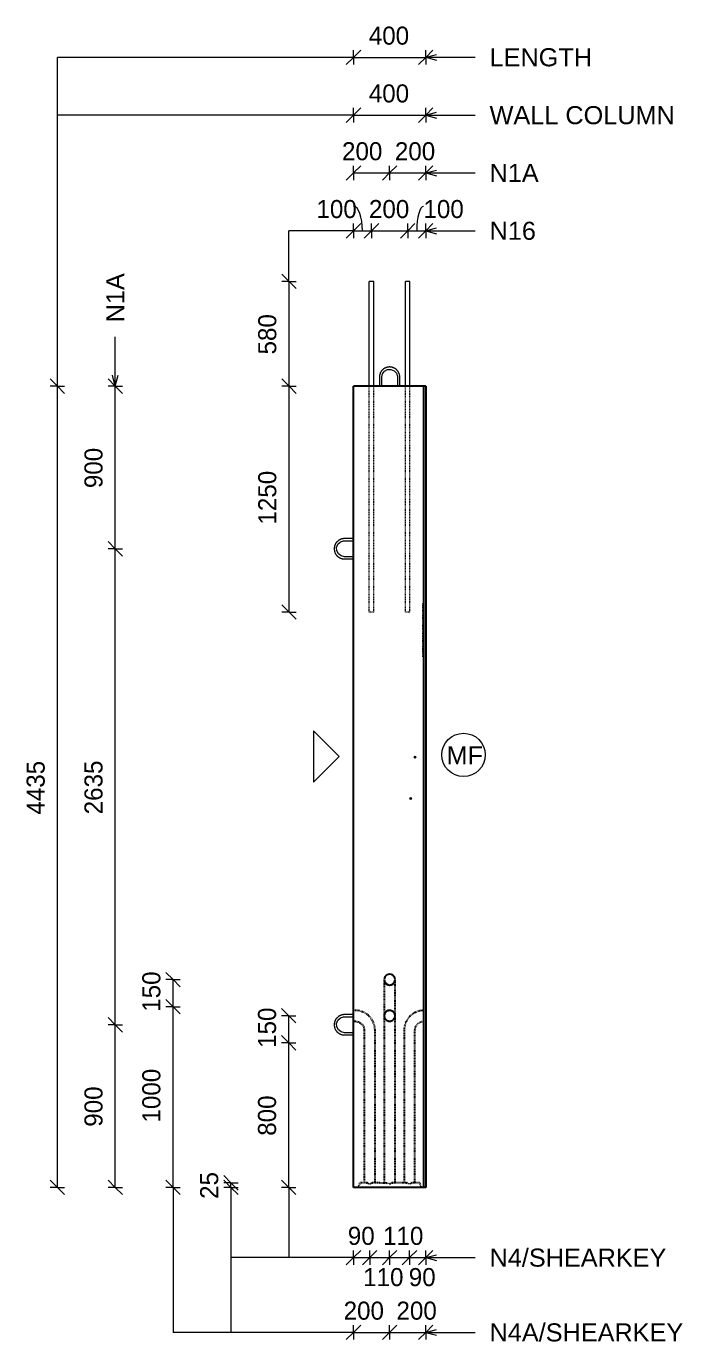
# Model space of a CAD drawing. Header units: millimetres. Extents: x -17195 to -5258, y -2447 to 8056.
# Drawn here: x -8889 to -5258, y -2249 to 5032 of the extents above; entities that cross this region are included whole.
import ezdxf

# ---------------------------------------------------------------- set-up
doc = ezdxf.new("R2010")
doc.units = ezdxf.units.MM
doc.linetypes.add('Dash', pattern=[6.36, 3.18, -3.18])
for name, color, linetype, lineweight in [('A-ANNO-DIMS', 211, 'Continuous', 9), ('A-ANNO-DIMS-40', 211, 'Continuous', 9), ('A-DETL-MBND', 5, 'Continuous', 18), ('A-DETL-THIN', 151, 'Continuous', 18), ('A-GENM', 13, 'Continuous', 18), ('A-WALL', 113, 'Continuous', 25), ('A-WALL-HDLN', 110, 'Dash', 25), ('G-ANNO-TEXT', 231, 'Continuous', 9), ('S-RBAR', 171, 'Continuous', 18)]:
    doc.layers.add(name, color=color, linetype=linetype, lineweight=lineweight)
doc.styles.add('Arial_1', font='arial.ttf', dxfattribs={"height": 100})
doc.styles.add('Nirmala UI Semilight', font='NirmalaS.ttf', dxfattribs={"height": 100})
doc.dimstyles.new('Arrow_Filled_-_2_5_NI_UI', dxfattribs={"dimscale": 304.8, "dimtxt": 104.736395, "dimasz": 0.262467, "dimexe": 0.131234, "dimexo": 0.0625, "dimgap": 0.131234, "dimtad": 1, "dimdec": 0, "dimzin": 0, "dimdsep": 46, "dimtxsty": 'Nirmala UI Semilight', "dimblk1": 'OBLIQUE', "dimblk2": 'OBLIQUE', "dimsah": 1, "dimcen": 0.09, "dimazin": 0, "dimtfac": 1, "dimtdec": 4, "dimtix": 1, "dimtmove": 0, "dimatfit": 3, "dimfxl": 0.131234, "dimfxlon": 1, "dimtvp": 1, "dimtolj": 1, "dimtzin": 0, "dimarcsym": 2})
doc.dimstyles.new('Arrow_Filled_-_2_5_NI_UI_1', dxfattribs={"dimscale": 304.8, "dimtxt": 104.736395, "dimasz": 0.262467, "dimexe": 0.131234, "dimexo": 0.0625, "dimgap": 0.131234, "dimtad": 1, "dimdec": 0, "dimzin": 0, "dimdsep": 46, "dimtxsty": 'Nirmala UI Semilight', "dimblk1": 'OBLIQUE', "dimblk2": 'OBLIQUE', "dimsah": 1, "dimcen": 0.09, "dimazin": 0, "dimtfac": 1, "dimtdec": 4, "dimtix": 1, "dimtmove": 2, "dimatfit": 3, "dimfxl": 0.131234, "dimfxlon": 1, "dimtvp": 1, "dimtolj": 1, "dimtzin": 0, "dimarcsym": 2})
doc.dimstyles.new('Arrow_Filled_-_2_5_NI_UI_2', dxfattribs={"dimscale": 304.8, "dimtxt": 104.736395, "dimasz": 0.262467, "dimexe": 0.131234, "dimexo": 0.0625, "dimgap": 0.131234, "dimtad": 1, "dimdec": 0, "dimzin": 0, "dimdsep": 46, "dimtxsty": 'Nirmala UI Semilight', "dimblk1": 'OBLIQUE', "dimblk2": 'OBLIQUE', "dimsah": 1, "dimcen": 0.09, "dimazin": 0, "dimtfac": 1, "dimtdec": 4, "dimtix": 1, "dimtmove": 1, "dimatfit": 3, "dimfxl": 0.131234, "dimfxlon": 1, "dimtvp": 1, "dimtolj": 1, "dimtzin": 0, "dimarcsym": 2})

# ---------------------------------------------------------------- blocks, each defined once
blk = doc.blocks.new('12_7Ø_ Lifting Insert_COLUMN - 12_9Ø Lifting insert-1653057-Elevation Right Copy 1')
at = {"layer": 'A-GENM'}
for p, q in [((20064.6, 2196.3), (20014.6, 2196.3)), ((20014.6, 2183.6), (20064.6, 2183.6)), ((20064.6, 2096.3), (20014.6, 2096.3)), ((20014.6, 2083.6), (20064.6, 2083.6))]:
    blk.add_line(p, q, dxfattribs=at)
at = {"layer": 'A-GENM', "flags": 128}
for points in [[(20014.6, 2196.3), (20012.3, 2196.3), (20010.1, 2196.2), (20007.8, 2195.9), (20005.6, 2195.6), (20003.4, 2195.2), (20001.2, 2194.7), (19999, 2194.2), (19996.8, 2193.5), (19994.7, 2192.7), (19992.6, 2191.9), (19990.6, 2191), (19988.5, 2190), (19986.6, 2188.9), (19984.6, 2187.7), (19982.8, 2186.5), (19980.9, 2185.2), (19979.1, 2183.8), (19977.4, 2182.4), (19975.7, 2180.8), (19974.1, 2179.3), (19972.6, 2177.6), (19971.1, 2175.9), (19969.7, 2174.1), (19968.4, 2172.3), (19967.2, 2170.4), (19966, 2168.5), (19964.9, 2166.6), (19963.8, 2164.6), (19962.9, 2162.5), (19962, 2160.4), (19961.3, 2158.3), (19960.6, 2156.2), (19960, 2154), (19959.5, 2151.8), (19959, 2149.6), (19958.7, 2147.3), (19958.5, 2145.1), (19958.3, 2142.9), (19958.2, 2140.6), (19958.2, 2138.4), (19958.4, 2136.1), (19958.6, 2133.9), (19958.8, 2131.6), (19959.2, 2129.4), (19959.7, 2127.2), (19960.2, 2125), (19960.9, 2122.9), (19961.6, 2120.7), (19962.4, 2118.6), (19963.3, 2116.6), (19964.3, 2114.5), (19965.4, 2112.5), (19966.5, 2110.6), (19967.7, 2108.7), (19969, 2106.8), (19970.4, 2105), (19971.8, 2103.3), (19973.3, 2101.6), (19974.9, 2100), (19976.5, 2098.4), (19978.2, 2097), (19979.9, 2095.5), (19981.8, 2094.2), (19983.6, 2092.9), (19985.5, 2091.7), (19987.5, 2090.6), (19989.5, 2089.5), (19991.5, 2088.6), (19993.6, 2087.7), (19995.7, 2086.9), (19997.8, 2086.2), (20000, 2085.6), (20002.2, 2085), (20004.4, 2084.6), (20006.6, 2084.2), (20008.9, 2083.9), (20011.1, 2083.8), (20013.4, 2083.7), (20014.6, 2083.6)], [(20014.6, 2096.3), (19996.2, 2100.4), (19981.2, 2111.9), (19972.4, 2128.6), (19971.5, 2147.4), (19978.7, 2164.8), (19992.5, 2177.7), (20010.4, 2183.5), (20014.6, 2183.6)]]:
    blk.add_lwpolyline(points, dxfattribs=at)
blk = doc.blocks.new('12_7Ø_ Lifting Insert_COLUMN - 12_9Ø Lifting insert-V2-Elevation Right Copy 1')
at = {"layer": 'A-GENM'}
for p, q in [((20208.2, 3090), (20208.2, 3040)), ((20220.9, 3040), (20220.9, 3090)), ((20308.2, 3090), (20308.2, 3040)), ((20320.9, 3040), (20320.9, 3090))]:
    blk.add_line(p, q, dxfattribs=at)
at = {"layer": 'A-GENM', "flags": 128}
for points in [[(20320.9, 3090), (20320.9, 3092.3), (20320.7, 3094.5), (20320.5, 3096.7), (20320.2, 3099), (20319.8, 3101.2), (20319.3, 3103.4), (20318.7, 3105.6), (20318.1, 3107.7), (20317.3, 3109.9), (20316.5, 3111.9), (20315.6, 3114), (20314.6, 3116), (20313.5, 3118), (20312.3, 3119.9), (20311.1, 3121.8), (20309.8, 3123.7), (20308.4, 3125.4), (20306.9, 3127.2), (20305.4, 3128.8), (20303.8, 3130.4), (20302.2, 3132), (20300.5, 3133.4), (20298.7, 3134.8), (20296.9, 3136.2), (20295, 3137.4), (20293.1, 3138.6), (20291.1, 3139.7), (20289.1, 3140.7), (20287.1, 3141.7), (20285, 3142.5), (20282.9, 3143.3), (20280.7, 3144), (20278.6, 3144.6), (20276.4, 3145.1), (20274.1, 3145.5), (20271.9, 3145.9), (20269.7, 3146.1), (20267.4, 3146.3), (20265.2, 3146.3), (20262.9, 3146.3), (20260.7, 3146.2), (20258.4, 3146), (20256.2, 3145.7), (20254, 3145.3), (20251.8, 3144.9), (20249.6, 3144.3), (20247.4, 3143.7), (20245.3, 3142.9), (20243.2, 3142.1), (20241.1, 3141.2), (20239.1, 3140.3), (20237.1, 3139.2), (20235.2, 3138.1), (20233.3, 3136.8), (20231.4, 3135.6), (20229.6, 3134.2), (20227.9, 3132.8), (20226.2, 3131.3), (20224.6, 3129.7), (20223, 3128.1), (20221.5, 3126.4), (20220.1, 3124.6), (20218.8, 3122.8), (20217.5, 3121), (20216.3, 3119), (20215.2, 3117.1), (20214.1, 3115.1), (20213.2, 3113.1), (20212.3, 3111), (20211.5, 3108.9), (20210.8, 3106.7), (20210.1, 3104.6), (20209.6, 3102.4), (20209.1, 3100.2), (20208.8, 3098), (20208.5, 3095.7), (20208.3, 3093.5), (20208.2, 3091.2), (20208.2, 3090)], [(20220.9, 3090), (20225, 3108.4), (20236.4, 3123.4), (20253.1, 3132.1), (20272, 3133), (20289.4, 3125.9), (20302.2, 3112.1), (20308, 3094.2), (20308.2, 3090)]]:
    blk.add_lwpolyline(points, dxfattribs=at)
blk = doc.blocks.new('DIMBLOCK88-Elevation Right Copy 1')
at = {"layer": 'A-ANNO-DIMS-40'}
for p, q in [((-7079.1, -1783.7), (-7039.1, -1743.7)), ((-7079.1, -1783.7), (-7079.1, -1743.7)), ((-6989.1, -1783.7), (-6949.1, -1743.7)), ((-6989.1, -1783.7), (-6989.1, -1743.7)), ((-7079.1, -1783.7), (-7119.1, -1823.7)), ((-7079.1, -1783.7), (-6989.1, -1783.7)), ((-7079.1, -1783.7), (-7079.1, -1823.7)), ((-6989.1, -1783.7), (-7029.1, -1823.7)), ((-6989.1, -1783.7), (-6989.1, -1823.7))]:
    blk.add_line(p, q, dxfattribs=at)
at = {"layer": 'A-ANNO-DIMS-40', "color": 0, "insert": (-7110.3, -1613.2), "char_height": 100, "width": 182.813, "attachment_point": 1, "line_spacing_factor": 1.142579, "style": 'Nirmala UI Semilight'}
blk.add_mtext('90', dxfattribs=at)
blk = doc.blocks.new('_Oblique')
at = {"color": 0, "linetype": 'ByBlock', "lineweight": -2}
blk.add_line((-0.5, -0.5), (0.5, 0.5), dxfattribs=at)
blk = doc.blocks.new('DIMBLOCK89-Elevation Right Copy 1')
at = {"layer": 'A-ANNO-DIMS-40'}
for p, q in [((-6989.1, -1783.7), (-6949.1, -1743.7)), ((-6989.1, -1783.7), (-6989.1, -1743.7)), ((-6878.9, -1783.7), (-6838.9, -1743.7)), ((-6878.9, -1783.7), (-6878.9, -1743.7)), ((-6989.1, -1783.7), (-7029.1, -1823.7)), ((-6989.1, -1783.7), (-6878.9, -1783.7)), ((-6989.1, -1783.7), (-6989.1, -1823.7)), ((-6878.9, -1783.7), (-6918.9, -1823.7)), ((-6878.9, -1783.7), (-6878.9, -1823.7))]:
    blk.add_line(p, q, dxfattribs=at)
at = {"layer": 'A-ANNO-DIMS-40', "color": 0, "insert": (-7025.4, -1841.6), "char_height": 100, "width": 219.375, "attachment_point": 1, "line_spacing_factor": 1.142579, "style": 'Nirmala UI Semilight'}
blk.add_mtext('110', dxfattribs=at)
blk = doc.blocks.new('DIMBLOCK90-Elevation Right Copy 1')
at = {"layer": 'A-ANNO-DIMS-40'}
for p, q in [((-6878.9, -1783.7), (-6838.9, -1743.7)), ((-6878.9, -1783.7), (-6878.9, -1743.7)), ((-6769.1, -1783.7), (-6729.1, -1743.7)), ((-6769.1, -1783.7), (-6769.1, -1743.7)), ((-6878.9, -1783.7), (-6918.9, -1823.7)), ((-6878.9, -1783.7), (-6769.1, -1783.7)), ((-6878.9, -1783.7), (-6878.9, -1823.7)), ((-6769.1, -1783.7), (-6809.1, -1823.7)), ((-6769.1, -1783.7), (-6769.1, -1823.7))]:
    blk.add_line(p, q, dxfattribs=at)
at = {"layer": 'A-ANNO-DIMS-40', "color": 0, "insert": (-6915.4, -1613.2), "char_height": 100, "width": 219.375, "attachment_point": 1, "line_spacing_factor": 1.142579, "style": 'Nirmala UI Semilight'}
blk.add_mtext('110', dxfattribs=at)
blk = doc.blocks.new('DIMBLOCK91-Elevation Right Copy 1')
at = {"layer": 'A-ANNO-DIMS-40'}
for p, q in [((-6769.1, -1783.7), (-6729.1, -1743.7)), ((-6769.1, -1783.7), (-6769.1, -1743.7)), ((-6679.1, -1783.7), (-6639.1, -1743.7)), ((-6679.1, -1783.7), (-6679.1, -1743.7)), ((-6769.1, -1783.7), (-6809.1, -1823.7)), ((-6769.1, -1783.7), (-6679.1, -1783.7)), ((-6769.1, -1783.7), (-6769.1, -1823.7)), ((-6679.1, -1783.7), (-6719.1, -1823.7)), ((-6679.1, -1783.7), (-6679.1, -1823.7))]:
    blk.add_line(p, q, dxfattribs=at)
at = {"layer": 'A-ANNO-DIMS-40', "color": 0, "insert": (-6773.1, -1841.6), "char_height": 100, "width": 182.813, "attachment_point": 1, "line_spacing_factor": 1.142579, "style": 'Nirmala UI Semilight'}
blk.add_mtext('90', dxfattribs=at)
blk = doc.blocks.new('DIMBLOCK92-Elevation Right Copy 1')
at = {"layer": 'A-ANNO-DIMS-40'}
for p, q in [((-7437, -595), (-7477, -555)), ((-7437, -595), (-7477, -595)), ((-7437, -1395), (-7437, -595)), ((-7437, -595), (-7397, -635)), ((-7437, -595), (-7397, -595)), ((-7437, -1395), (-7477, -1355)), ((-7437, -1395), (-7477, -1395)), ((-7437, -1395), (-7397, -1435)), ((-7437, -1395), (-7397, -1395))]:
    blk.add_line(p, q, dxfattribs=at)
at = {"layer": 'A-ANNO-DIMS-40', "color": 0, "insert": (-7607.4, -1109.3), "char_height": 100, "width": 274.219, "attachment_point": 1, "rotation": 90, "line_spacing_factor": 1.142579, "style": 'Nirmala UI Semilight'}
blk.add_mtext('800', dxfattribs=at)
blk = doc.blocks.new('DIMBLOCK93-Elevation Right Copy 1')
at = {"layer": 'A-ANNO-DIMS-40'}
for p, q in [((-7437, -445), (-7477, -405)), ((-7437, -445), (-7477, -445)), ((-7437, -595), (-7437, -445)), ((-7437, -445), (-7397, -485)), ((-7437, -445), (-7397, -445)), ((-7437, -595), (-7477, -555)), ((-7437, -595), (-7477, -595)), ((-7437, -595), (-7397, -635)), ((-7437, -595), (-7397, -595))]:
    blk.add_line(p, q, dxfattribs=at)
at = {"layer": 'A-ANNO-DIMS-40', "color": 0, "insert": (-7607.4, -622.8), "char_height": 100, "width": 246.797, "attachment_point": 1, "rotation": 90, "line_spacing_factor": 1.142579, "style": 'Nirmala UI Semilight'}
blk.add_mtext('150', dxfattribs=at)
blk = doc.blocks.new('DIMBLOCK94-Elevation Right Copy 1')
at = {"layer": 'A-ANNO-DIMS-40'}
for p, q in [((-8077, -395), (-8117, -355)), ((-8077, -395), (-8117, -395)), ((-8077, -1395), (-8077, -395)), ((-8077, -395), (-8037, -435)), ((-8077, -395), (-8037, -395)), ((-8077, -1395), (-8117, -1355)), ((-8077, -1395), (-8117, -1395)), ((-8077, -1395), (-8037, -1435)), ((-8077, -1395), (-8037, -1395))]:
    blk.add_line(p, q, dxfattribs=at)
at = {"layer": 'A-ANNO-DIMS-40', "color": 0, "insert": (-8247.4, -1035.9), "char_height": 100, "width": 338.203, "attachment_point": 1, "rotation": 90, "line_spacing_factor": 1.142579, "style": 'Nirmala UI Semilight'}
blk.add_mtext('1000', dxfattribs=at)
blk = doc.blocks.new('DIMBLOCK95-Elevation Right Copy 1')
at = {"layer": 'A-ANNO-DIMS-40'}
for p, q in [((-8077, -245), (-8117, -205)), ((-8077, -245), (-8117, -245)), ((-8077, -395), (-8077, -245)), ((-8077, -245), (-8037, -285)), ((-8077, -245), (-8037, -245)), ((-8077, -395), (-8117, -355)), ((-8077, -395), (-8117, -395)), ((-8077, -395), (-8037, -435)), ((-8077, -395), (-8037, -395))]:
    blk.add_line(p, q, dxfattribs=at)
at = {"layer": 'A-ANNO-DIMS-40', "color": 0, "insert": (-8247.4, -422.8), "char_height": 100, "width": 246.797, "attachment_point": 1, "rotation": 90, "line_spacing_factor": 1.142579, "style": 'Nirmala UI Semilight'}
blk.add_mtext('150', dxfattribs=at)
blk = doc.blocks.new('DIMBLOCK96-Elevation Right Copy 1')
at = {"layer": 'A-ANNO-DIMS-40'}
for p, q in [((-7757, -1370), (-7797, -1330)), ((-7757, -1395), (-7797, -1355)), ((-7757, -1370), (-7797, -1370)), ((-7757, -1395), (-7757, -1370)), ((-7757, -1370), (-7717, -1410)), ((-7757, -1370), (-7717, -1370)), ((-7757, -1395), (-7797, -1395)), ((-7757, -1395), (-7717, -1435)), ((-7757, -1395), (-7717, -1395))]:
    blk.add_line(p, q, dxfattribs=at)
at = {"layer": 'A-ANNO-DIMS-40', "color": 0, "insert": (-7927.4, -1458.7), "char_height": 100, "width": 182.813, "attachment_point": 1, "rotation": 90, "line_spacing_factor": 1.142579, "style": 'Nirmala UI Semilight'}
blk.add_mtext('25', dxfattribs=at)
blk = doc.blocks.new('DIMBLOCK97-Elevation Right Copy 1')
at = {"layer": 'A-ANNO-DIMS-40'}
for p, q in [((-7079.1, -2197.7), (-7039.1, -2157.7)), ((-7079.1, -2197.7), (-7079.1, -2157.7)), ((-6878.9, -2197.7), (-6838.9, -2157.7)), ((-6878.9, -2197.7), (-6878.9, -2157.7)), ((-7079.1, -2197.7), (-7119.1, -2237.7)), ((-7079.1, -2197.7), (-6878.9, -2197.7)), ((-7079.1, -2197.7), (-7079.1, -2237.7)), ((-6878.9, -2197.7), (-6918.9, -2237.7)), ((-6878.9, -2197.7), (-6878.9, -2237.7))]:
    blk.add_line(p, q, dxfattribs=at)
at = {"layer": 'A-ANNO-DIMS-40', "color": 0, "insert": (-7133.5, -2027.3), "char_height": 100, "width": 274.219, "attachment_point": 1, "line_spacing_factor": 1.142579, "style": 'Nirmala UI Semilight'}
blk.add_mtext('200', dxfattribs=at)
blk = doc.blocks.new('DIMBLOCK98-Elevation Right Copy 1')
at = {"layer": 'A-ANNO-DIMS-40'}
for p, q in [((-6878.9, -2197.7), (-6838.9, -2157.7)), ((-6878.9, -2197.7), (-6878.9, -2157.7)), ((-6679.1, -2197.7), (-6639.1, -2157.7)), ((-6679.1, -2197.7), (-6679.1, -2157.7)), ((-6878.9, -2197.7), (-6918.9, -2237.7)), ((-6878.9, -2197.7), (-6679.1, -2197.7)), ((-6878.9, -2197.7), (-6878.9, -2237.7)), ((-6679.1, -2197.7), (-6719.1, -2237.7)), ((-6679.1, -2197.7), (-6679.1, -2237.7))]:
    blk.add_line(p, q, dxfattribs=at)
at = {"layer": 'A-ANNO-DIMS-40', "color": 0, "insert": (-6841.2, -2027.3), "char_height": 100, "width": 274.219, "attachment_point": 1, "line_spacing_factor": 1.142579, "style": 'Nirmala UI Semilight'}
blk.add_mtext('200', dxfattribs=at)
blk = doc.blocks.new('DIMBLOCK99-Elevation Right Copy 1')
at = {"layer": 'A-ANNO-DIMS-40'}
for p, q in [((-8397, -495), (-8437, -455)), ((-8397, -495), (-8437, -495)), ((-8397, -1395), (-8397, -495)), ((-8397, -495), (-8357, -535)), ((-8397, -495), (-8357, -495)), ((-8397, -1395), (-8437, -1355)), ((-8397, -1395), (-8437, -1395)), ((-8397, -1395), (-8357, -1435)), ((-8397, -1395), (-8357, -1395))]:
    blk.add_line(p, q, dxfattribs=at)
at = {"layer": 'A-ANNO-DIMS-40', "color": 0, "insert": (-8567.4, -1059.3), "char_height": 100, "width": 274.219, "attachment_point": 1, "rotation": 90, "line_spacing_factor": 1.142579, "style": 'Nirmala UI Semilight'}
blk.add_mtext('900', dxfattribs=at)
blk = doc.blocks.new('DIMBLOCK100-Elevation Right Copy 1')
at = {"layer": 'A-ANNO-DIMS-40'}
for p, q in [((-8397, 2140), (-8437, 2180)), ((-8397, 2140), (-8437, 2140)), ((-8397, -495), (-8397, 2140)), ((-8397, 2140), (-8357, 2100)), ((-8397, 2140), (-8357, 2140)), ((-8397, -495), (-8437, -455)), ((-8397, -495), (-8437, -495)), ((-8397, -495), (-8357, -535)), ((-8397, -495), (-8357, -495))]:
    blk.add_line(p, q, dxfattribs=at)
at = {"layer": 'A-ANNO-DIMS-40', "color": 0, "insert": (-8567.4, 670.2), "char_height": 100, "width": 365.625, "attachment_point": 1, "rotation": 90, "line_spacing_factor": 1.142579, "style": 'Nirmala UI Semilight'}
blk.add_mtext('2635', dxfattribs=at)
blk = doc.blocks.new('DIMBLOCK101-Elevation Right Copy 1')
at = {"layer": 'A-ANNO-DIMS-40'}
for p, q in [((-8397, 3040), (-8437, 3080)), ((-8397, 3040), (-8437, 3040)), ((-8397, 2140), (-8397, 3040)), ((-8397, 3040), (-8357, 3000)), ((-8397, 3040), (-8357, 3040)), ((-8397, 2140), (-8437, 2180)), ((-8397, 2140), (-8437, 2140)), ((-8397, 2140), (-8357, 2100)), ((-8397, 2140), (-8357, 2140))]:
    blk.add_line(p, q, dxfattribs=at)
at = {"layer": 'A-ANNO-DIMS-40', "color": 0, "insert": (-8567.4, 2475.7), "char_height": 100, "width": 274.219, "attachment_point": 1, "rotation": 90, "line_spacing_factor": 1.142579, "style": 'Nirmala UI Semilight'}
blk.add_mtext('900', dxfattribs=at)
blk = doc.blocks.new('DIMBLOCK102-Elevation Right Copy 1')
at = {"layer": 'A-ANNO-DIMS-40'}
for p, q in [((-7079.1, 3900.2), (-7039.1, 3940.2)), ((-7079.1, 3900.2), (-7079.1, 3940.2)), ((-6979.1, 3900.2), (-6939.1, 3940.2)), ((-6979.1, 3900.2), (-6979.1, 3940.2)), ((-7079.1, 3900.2), (-7119.1, 3860.2)), ((-7079.1, 3900.2), (-6979.1, 3900.2)), ((-7079.1, 3900.2), (-7079.1, 3860.2)), ((-6979.1, 3900.2), (-7019.1, 3860.2)), ((-6979.1, 3900.2), (-6979.1, 3860.2))]:
    blk.add_line(p, q, dxfattribs=at)
blk.add_ellipse((-7078.1, 3900.2), major_axis=(0, 135.2), ratio=0.362406, start_param=4.712389, end_param=6.283185, dxfattribs=at)
at = {"layer": 'A-ANNO-DIMS-40', "color": 0, "insert": (-7283.8, 4070.6), "char_height": 100, "width": 246.797, "attachment_point": 1, "line_spacing_factor": 1.142579, "style": 'Nirmala UI Semilight'}
blk.add_mtext('100', dxfattribs=at)
blk = doc.blocks.new('DIMBLOCK103-Elevation Right Copy 1')
at = {"layer": 'A-ANNO-DIMS-40'}
for p, q in [((-6979.1, 3900.2), (-6939.1, 3940.2)), ((-6979.1, 3900.2), (-6979.1, 3940.2)), ((-6779.1, 3900.2), (-6739.1, 3940.2)), ((-6779.1, 3900.2), (-6779.1, 3940.2)), ((-6979.1, 3900.2), (-7019.1, 3860.2)), ((-6979.1, 3900.2), (-6779.1, 3900.2)), ((-6979.1, 3900.2), (-6979.1, 3860.2)), ((-6779.1, 3900.2), (-6819.1, 3860.2)), ((-6779.1, 3900.2), (-6779.1, 3860.2))]:
    blk.add_line(p, q, dxfattribs=at)
at = {"layer": 'A-ANNO-DIMS-40', "color": 0, "insert": (-6993.4, 4070.6), "char_height": 100, "width": 274.219, "attachment_point": 1, "line_spacing_factor": 1.142579, "style": 'Nirmala UI Semilight'}
blk.add_mtext('200', dxfattribs=at)
blk = doc.blocks.new('DIMBLOCK104-Elevation Right Copy 1')
at = {"layer": 'A-ANNO-DIMS-40'}
for p, q in [((-6779.1, 3900.2), (-6739.1, 3940.2)), ((-6779.1, 3900.2), (-6779.1, 3940.2)), ((-6679.1, 3900.2), (-6639.1, 3940.2)), ((-6679.1, 3900.2), (-6679.1, 3940.2)), ((-6779.1, 3900.2), (-6819.1, 3860.2)), ((-6779.1, 3900.2), (-6679.1, 3900.2)), ((-6779.1, 3900.2), (-6779.1, 3860.2)), ((-6679.1, 3900.2), (-6719.1, 3860.2)), ((-6679.1, 3900.2), (-6679.1, 3860.2))]:
    blk.add_line(p, q, dxfattribs=at)
blk.add_ellipse((-6691.9, 3900.2), major_axis=(0, 135.2), ratio=0.274856, start_param=0, end_param=1.570796, dxfattribs=at)
at = {"layer": 'A-ANNO-DIMS-40', "color": 0, "insert": (-6691.9, 4070.6), "char_height": 100, "width": 246.797, "attachment_point": 1, "line_spacing_factor": 1.142579, "style": 'Nirmala UI Semilight'}
blk.add_mtext('100', dxfattribs=at)
blk = doc.blocks.new('DIMBLOCK105-Elevation Right Copy 1')
at = {"layer": 'A-ANNO-DIMS-40'}
for p, q in [((-7079.1, 4220.2), (-7039.1, 4260.2)), ((-7079.1, 4220.2), (-7079.1, 4260.2)), ((-6879.1, 4220.2), (-6839.1, 4260.2)), ((-6879.1, 4220.2), (-6879.1, 4260.2)), ((-7079.1, 4220.2), (-7119.1, 4180.2)), ((-7079.1, 4220.2), (-6879.1, 4220.2)), ((-7079.1, 4220.2), (-7079.1, 4180.2)), ((-6879.1, 4220.2), (-6919.1, 4180.2)), ((-6879.1, 4220.2), (-6879.1, 4180.2))]:
    blk.add_line(p, q, dxfattribs=at)
at = {"layer": 'A-ANNO-DIMS-40', "color": 0, "insert": (-7142.4, 4390.6), "char_height": 100, "width": 274.219, "attachment_point": 1, "line_spacing_factor": 1.142579, "style": 'Nirmala UI Semilight'}
blk.add_mtext('200', dxfattribs=at)
blk = doc.blocks.new('DIMBLOCK106-Elevation Right Copy 1')
at = {"layer": 'A-ANNO-DIMS-40'}
for p, q in [((-6879.1, 4220.2), (-6839.1, 4260.2)), ((-6879.1, 4220.2), (-6879.1, 4260.2)), ((-6679.1, 4220.2), (-6639.1, 4260.2)), ((-6679.1, 4220.2), (-6679.1, 4260.2)), ((-6879.1, 4220.2), (-6919.1, 4180.2)), ((-6879.1, 4220.2), (-6679.1, 4220.2)), ((-6879.1, 4220.2), (-6879.1, 4180.2)), ((-6679.1, 4220.2), (-6719.1, 4180.2)), ((-6679.1, 4220.2), (-6679.1, 4180.2))]:
    blk.add_line(p, q, dxfattribs=at)
at = {"layer": 'A-ANNO-DIMS-40', "color": 0, "insert": (-6849.9, 4390.6), "char_height": 100, "width": 274.219, "attachment_point": 1, "line_spacing_factor": 1.142579, "style": 'Nirmala UI Semilight'}
blk.add_mtext('200', dxfattribs=at)
blk = doc.blocks.new('DIMBLOCK107-Elevation Right Copy 1')
at = {"layer": 'A-ANNO-DIMS-40'}
for p, q in [((-7079.1, 4860.2), (-7039.1, 4900.2)), ((-7079.1, 4860.2), (-7079.1, 4900.2)), ((-6679.1, 4860.2), (-6639.1, 4900.2)), ((-6679.1, 4860.2), (-6679.1, 4900.2)), ((-7079.1, 4860.2), (-7119.1, 4820.2)), ((-7079.1, 4860.2), (-6679.1, 4860.2)), ((-7079.1, 4860.2), (-7079.1, 4820.2)), ((-6679.1, 4860.2), (-6719.1, 4820.2)), ((-6679.1, 4860.2), (-6679.1, 4820.2))]:
    blk.add_line(p, q, dxfattribs=at)
at = {"layer": 'A-ANNO-DIMS-40', "color": 0, "insert": (-6994.3, 5030.6), "char_height": 100, "width": 276.504, "attachment_point": 1, "line_spacing_factor": 1.142579, "style": 'Nirmala UI Semilight'}
blk.add_mtext('400', dxfattribs=at)
blk = doc.blocks.new('DIMBLOCK108-Elevation Right Copy 1')
at = {"layer": 'A-ANNO-DIMS-40'}
for p, q in [((-7079.1, 4540.2), (-7119.1, 4500.2)), ((-7079.1, 4540.2), (-7039.1, 4580.2)), ((-7079.1, 4540.2), (-7079.1, 4580.2)), ((-7079.1, 4540.2), (-6679.1, 4540.2)), ((-7079.1, 4540.2), (-7079.1, 4500.2)), ((-6679.1, 4540.2), (-6719.1, 4500.2)), ((-6679.1, 4540.2), (-6639.1, 4580.2)), ((-6679.1, 4540.2), (-6679.1, 4580.2)), ((-6679.1, 4540.2), (-6679.1, 4500.2))]:
    blk.add_line(p, q, dxfattribs=at)
at = {"layer": 'A-ANNO-DIMS-40', "color": 0, "insert": (-6994.3, 4710.6), "char_height": 100, "width": 276.504, "attachment_point": 1, "line_spacing_factor": 1.142579, "style": 'Nirmala UI Semilight'}
blk.add_mtext('400', dxfattribs=at)
blk = doc.blocks.new('DIMBLOCK109-Elevation Right Copy 1')
at = {"layer": 'A-ANNO-DIMS-40'}
for p, q in [((-7435.7, 3040), (-7475.7, 3080)), ((-7435.7, 3040), (-7475.7, 3040)), ((-7435.7, 1790), (-7435.7, 3040)), ((-7435.7, 3040), (-7395.7, 3000)), ((-7435.7, 3040), (-7395.7, 3040)), ((-7435.7, 1790), (-7475.7, 1830)), ((-7435.7, 1790), (-7475.7, 1790)), ((-7435.7, 1790), (-7395.7, 1750)), ((-7435.7, 1790), (-7395.7, 1790))]:
    blk.add_line(p, q, dxfattribs=at)
at = {"layer": 'A-ANNO-DIMS-40', "color": 0, "insert": (-7606.1, 2274.1), "char_height": 100, "width": 338.203, "attachment_point": 1, "rotation": 90, "line_spacing_factor": 1.142579, "style": 'Nirmala UI Semilight'}
blk.add_mtext('1250', dxfattribs=at)
blk = doc.blocks.new('DIMBLOCK110-Elevation Right Copy 1')
at = {"layer": 'A-ANNO-DIMS-40'}
for p, q in [((-7435.7, 3620), (-7475.7, 3660)), ((-7435.7, 3620), (-7475.7, 3620)), ((-7435.7, 3040), (-7435.7, 3620)), ((-7435.7, 3620), (-7395.7, 3580)), ((-7435.7, 3620), (-7395.7, 3620)), ((-7435.7, 3040), (-7475.7, 3080)), ((-7435.7, 3040), (-7475.7, 3040)), ((-7435.7, 3040), (-7395.7, 3000)), ((-7435.7, 3040), (-7395.7, 3040))]:
    blk.add_line(p, q, dxfattribs=at)
at = {"layer": 'A-ANNO-DIMS-40', "color": 0, "insert": (-7606.1, 3215.7), "char_height": 100, "width": 274.219, "attachment_point": 1, "rotation": 90, "line_spacing_factor": 1.142579, "style": 'Nirmala UI Semilight'}
blk.add_mtext('580', dxfattribs=at)
blk = doc.blocks.new('DIMBLOCK111-Elevation Right Copy 1')
at = {"layer": 'A-ANNO-DIMS-40'}
for p, q in [((-8717, 3040), (-8757, 3080)), ((-8717, 3040), (-8757, 3040)), ((-8717, -1395), (-8717, 3040)), ((-8717, 3040), (-8677, 3000)), ((-8717, 3040), (-8677, 3040)), ((-8717, -1395), (-8757, -1355)), ((-8717, -1395), (-8757, -1395)), ((-8717, -1395), (-8677, -1435)), ((-8717, -1395), (-8677, -1395))]:
    blk.add_line(p, q, dxfattribs=at)
at = {"layer": 'A-ANNO-DIMS-40', "color": 0, "insert": (-8887.4, 668.3), "char_height": 100, "width": 370.196, "attachment_point": 1, "rotation": 90, "line_spacing_factor": 1.142579, "style": 'Nirmala UI Semilight'}
blk.add_mtext('4435', dxfattribs=at)

msp = doc.modelspace()

# ---------------------------------------------------------------- hatches: boundary and pattern name
at = {"layer": 'S-RBAR'}
for points in [[(-6738.5, 981.5), (-6733.5, 986.5), (-6738.5, 991.5), (-6743.5, 986.5)], [(-6762.5, 752.8), (-6757.5, 757.8), (-6762.5, 762.8), (-6767.5, 757.8)]]:
    msp.add_hatch(color=256, dxfattribs=at).paths.add_polyline_path(points)
h = msp.add_hatch(color=256, dxfattribs=at)
edge = h.paths.add_edge_path()
edge.add_arc((-6738.5, 986.5), 5, 0, 360)
h = msp.add_hatch(color=256, dxfattribs=at)
edge = h.paths.add_edge_path()
edge.add_arc((-6762.5, 757.8), 5, 0, 360)

# ---------------------------------------------------------------- linework, layer by layer
at = {"layer": 'A-DETL-MBND'}
for p, q in [((-7079.1, 4860.2), (-8717, 4860.2)), ((-8717, 3040), (-8717, 4860.2)), ((-7079.1, 4540.2), (-8717, 4540.2)), ((-7437, 3620), (-7437, 3900.2)), ((-7079.1, 3900.2), (-7437, 3900.2)), ((-8077, -1395), (-8077, -2197.7)), ((-7757, -1395), (-7757, -2197.7)), ((-7437, -1395), (-7437, -1783.7)), ((-7079.1, -1783.7), (-7757, -1783.7)), ((-7079.1, -2197.7), (-8077, -2197.7))]:
    msp.add_line(p, q, dxfattribs=at)
at = {"layer": 'A-DETL-THIN'}
for p, q in [((-7299.3, 1131.4), (-7299.3, 848.5)), ((-7157.9, 990), (-7299.3, 1131.4)), ((-7299.3, 848.5), (-7157.9, 990))]:
    msp.add_line(p, q, dxfattribs=at)
msp.add_circle((-6470.1, 998.9), 120, dxfattribs=at)
at = {"layer": 'A-WALL'}
for p, q in [((-7079.1, -1395), (-7079.1, 3040)), ((-6679.1, 3040), (-7079.1, 3040)), ((-6689.1, -1395), (-6689.1, 3040)), ((-6679.1, 3040), (-6679.1, -1395)), ((-6878.9, -215), (-6879.1, -215)), ((-6879.1, -275), (-6878.9, -275)), ((-6878.9, -415), (-6879.1, -415)), ((-6879.1, -475), (-6878.9, -475)), ((-6679.1, -1395), (-7079.1, -1395))]:
    msp.add_line(p, q, dxfattribs=at)
at = {"layer": 'A-WALL', "flags": 128}
for points in [[(-6879.1, -215), (-6894.1, -219.1), (-6905, -230.2), (-6908.9, -245)], [(-6848.9, -245), (-6852.9, -230), (-6864, -219), (-6878.9, -215)], [(-6908.9, -245), (-6904.9, -260), (-6893.8, -271), (-6879.1, -275)], [(-6878.9, -275), (-6863.9, -271), (-6852.9, -259.9), (-6848.9, -245)], [(-6848.9, -250.6), (-6848.9, -247.2), (-6848.9, -245.6)], [(-6879.1, -415), (-6894.1, -419.1), (-6905, -430.2), (-6908.9, -445)], [(-6848.9, -445), (-6852.9, -430), (-6864, -419), (-6878.9, -415)], [(-6908.9, -445), (-6904.9, -460), (-6893.8, -471), (-6879.1, -475)], [(-6878.9, -475), (-6863.9, -471), (-6852.9, -459.9), (-6848.9, -445)], [(-6848.9, -448.7), (-6848.9, -448.2), (-6848.9, -447.7)]]:
    msp.add_lwpolyline(points, dxfattribs=at)
at = {"layer": 'A-WALL'}
for centre, start, end in [((-6878.9, -245), 91.07481, 119.89702), ((-6878.9, -245), 61.01601, 89.26912), ((-6878.9, -245), 151.15055, 179.71204), ((-6878.9, -245), 180.30183, 209.88063), ((-6878.9, -245), 121.23883, 150.11937), ((-6878.9, -245), 210.87054, 239.76127), ((-6878.9, -245), 241.22549, 268.89775), ((-6878.9, -245), 270.71834, 299.42653), ((-6878.9, -245), 30.78698, 59.64996), ((-6878.9, -245), 300.77112, 329.66631), ((-6878.9, -245), 0.28455, 29.86472), ((-6878.9, -245), 330.59848, 359.69517), ((-6878.9, -445), 151.25498, 179.60202), ((-6878.9, -445), 121.28844, 150.11937), ((-6878.9, -445), 91.07794, 119.89381), ((-6878.9, -445), 61.01893, 89.26615), ((-6878.9, -445), 30.83544, 59.60001), ((-6878.9, -445), 0.39157, 29.75661), ((-6878.9, -445), 180.44273, 209.88063), ((-6878.9, -445), 210.91376, 239.76127), ((-6878.9, -445), 241.22826, 268.89484), ((-6878.9, -445), 270.72113, 299.42371), ((-6878.9, -445), 300.81589, 329.62017), ((-6878.9, -445), 330.73878, 359.55202)]:
    msp.add_arc(centre, 30, start, end, dxfattribs=at)
at = {"layer": 'A-WALL-HDLN'}
for p, q in [((-6694.1, 1542.3), (-6694.1, 1837.2)), ((-6848.9, -245.6), (-6848.9, -245.4)), ((-7069.1, -415), (-7079.1, -415)), ((-6679.1, -415), (-6689, -415)), ((-7079.1, -475), (-7069.1, -475)), ((-6848.9, -447.7), (-6848.9, -445.4)), ((-6689, -475), (-6679.1, -475)), ((-7019.1, -525), (-7019.1, -1370)), ((-6959.1, -1370), (-6959.1, -525)), ((-6908.9, -525), (-6908.9, -1370)), ((-6848.9, -1370), (-6848.9, -525)), ((-6799.1, -525), (-6799.1, -1370)), ((-6739.1, -1370), (-6739.1, -525)), ((-7044.1, -1370), (-7054.1, -1395)), ((-7001.1, -1370), (-7044.1, -1370)), ((-7007.1, -1370), (-7001.1, -1370)), ((-6977.1, -1370), (-6971.1, -1370)), ((-6934.1, -1370), (-6977.1, -1370)), ((-6934.1, -1370), (-6934, -1370.2)), ((-6934, -1370.2), (-6933.9, -1370)), ((-6933.9, -1370), (-6890.9, -1370)), ((-6897.5, -1370), (-6890.9, -1370)), ((-6866.9, -1370), (-6860.3, -1370)), ((-6781.1, -1370), (-6866.9, -1370)), ((-6787.1, -1370), (-6781.1, -1370)), ((-6757.1, -1370), (-6751.1, -1370)), ((-6714.1, -1370), (-6757.1, -1370)), ((-6714.1, -1370), (-6704.1, -1395))]:
    msp.add_line(p, q, dxfattribs=at)
at = {"layer": 'A-WALL-HDLN', "flags": 128}
for points in [[(-6908.9, -245.4), (-6908.9, -249.1), (-6908.9, -261.3), (-6908.9, -281.1), (-6908.9, -307.6), (-6908.9, -339.7), (-6908.9, -376.2), (-6908.9, -415.6), (-6908.9, -444.6)], [(-6848.9, -444.6), (-6848.9, -404.6), (-6848.9, -365.9), (-6848.9, -330.4), (-6848.9, -299.7), (-6848.9, -274.9), (-6848.9, -257.2), (-6848.9, -250.6)], [(-6959.1, -525), (-6963.2, -495.2), (-6975.2, -467.7), (-6994.2, -444.4), (-7018.9, -427.1), (-7047.2, -417.2), (-7069.1, -415)], [(-6689.1, -415), (-6718.9, -419.1), (-6746.4, -431.1), (-6769.7, -450.1), (-6787, -474.8), (-6796.9, -503.1), (-6799.1, -525)], [(-7069.1, -475), (-7049.3, -479.1), (-7032.8, -490.6), (-7022.1, -507.8), (-7019.1, -525)], [(-6908.9, -445.4), (-6908.9, -449.1), (-6908.9, -461), (-6908.9, -479.4), (-6908.9, -502.5), (-6908.9, -525)], [(-6848.9, -525), (-6848.9, -499.7), (-6848.9, -477), (-6848.9, -459.3), (-6848.9, -448.7)], [(-6739.1, -525), (-6735, -505.2), (-6723.5, -488.7), (-6706.3, -478), (-6689.1, -475)], [(-6977.1, -1370), (-6980, -1372.7), (-6983, -1374.7), (-6986, -1375.9), (-6989.1, -1376.3), (-6992.2, -1375.9), (-6995.2, -1374.7), (-6998.2, -1372.7), (-7001.1, -1370)], [(-6879.1, -1376.2), (-6882.1, -1375.8), (-6885.1, -1374.6), (-6888.1, -1372.7), (-6890.9, -1370)], [(-6866.9, -1370), (-6869.8, -1372.7), (-6872.8, -1374.7), (-6875.8, -1375.9), (-6878.9, -1376.3)], [(-6757.1, -1370), (-6760, -1372.7), (-6763, -1374.7), (-6766, -1375.9), (-6769.1, -1376.3), (-6772.2, -1375.9), (-6775.2, -1374.7), (-6778.2, -1372.7), (-6781.1, -1370)]]:
    msp.add_lwpolyline(points, dxfattribs=at)
at = {"layer": 'A-WALL-HDLN'}
msp.add_ellipse((-6878.9, -1365.9), major_axis=(-11.1, 0), ratio=0.928477, start_param=1.553968, end_param=1.570796, dxfattribs=at)
at = {"layer": 'G-ANNO-TEXT', "color": 7}
for p, q in [((-6679.3, 4860.8), (-6619.3, 4876.9)), ((-6679.3, 4860.8), (-6619.3, 4844.7)), ((-6679.3, 4860.8), (-6406, 4860.8)), ((-6679.3, 4540.3), (-6619.3, 4556.3)), ((-6679.3, 4540.3), (-6619.3, 4524.2)), ((-6679.3, 4540.3), (-6406, 4540.3)), ((-6679.3, 4220.3), (-6619.3, 4236.3)), ((-6679.3, 4220.3), (-6619.3, 4204.2)), ((-6679.3, 4220.3), (-6406, 4220.3)), ((-6679.3, 3900.3), (-6619.3, 3916.3)), ((-6679.3, 3900.3), (-6619.3, 3884.2)), ((-6679.3, 3900.3), (-6406, 3900.3)), ((-8396.8, 3040.3), (-8396.8, 3313.6)), ((-8396.8, 3040.3), (-8412.8, 3100.3)), ((-8396.8, 3040.3), (-8380.7, 3100.3)), ((-6679.3, -1783.7), (-6619.3, -1767.6)), ((-6679.3, -1783.7), (-6619.3, -1799.8)), ((-6679.3, -1783.7), (-6406, -1783.7)), ((-6679.3, -2197.7), (-6619.3, -2181.7)), ((-6679.3, -2197.7), (-6619.3, -2213.8)), ((-6679.3, -2197.7), (-6406, -2197.7))]:
    msp.add_line(p, q, dxfattribs=at)
at = {"layer": 'S-RBAR'}
for p, q in [((-6966.6, 3620), (-6991.6, 3620)), ((-6991.6, 3040), (-6991.6, 3620)), ((-6966.6, 3040), (-6966.6, 3620)), ((-6766.6, 3620), (-6791.6, 3620)), ((-6791.6, 3040), (-6791.6, 3620)), ((-6766.6, 3040), (-6766.6, 3620)), ((-6738.5, 991.5), (-6743.5, 986.5)), ((-6743.5, 986.5), (-6738.5, 981.5)), ((-6733.5, 986.5), (-6738.5, 991.5)), ((-6738.5, 981.5), (-6733.5, 986.5)), ((-6762.5, 762.8), (-6767.5, 757.8)), ((-6767.5, 757.8), (-6762.5, 752.8)), ((-6757.5, 757.8), (-6762.5, 762.8)), ((-6762.5, 752.8), (-6757.5, 757.8))]:
    msp.add_line(p, q, dxfattribs=at)
at = {"layer": 'S-RBAR', "linetype": 'Dash'}
for p, q in [((-6991.6, 1790), (-6991.6, 3040)), ((-6966.6, 1790), (-6966.6, 3040)), ((-6791.6, 1790), (-6791.6, 3040)), ((-6766.6, 1790), (-6766.6, 3040)), ((-6966.6, 1790), (-6991.6, 1790)), ((-6766.6, 1790), (-6791.6, 1790))]:
    msp.add_line(p, q, dxfattribs=at)
at = {"layer": 'S-RBAR'}
for centre in [(-6738.5, 986.5), (-6762.5, 757.8)]:
    msp.add_circle(centre, 5, dxfattribs=at)

# ---------------------------------------------------------------- block references
at = {"layer": 'A-GENM'}
for name, p in [('12_7Ø_ Lifting Insert_COLUMN - 12_9Ø Lifting insert-V2-Elevation Right Copy 1', (-27143.7, 0)), ('12_7Ø_ Lifting Insert_COLUMN - 12_9Ø Lifting insert-1653057-Elevation Right Copy 1', (-27143.7, 0)), ('12_7Ø_ Lifting Insert_COLUMN - 12_9Ø Lifting insert-1653057-Elevation Right Copy 1', (-27143.7, -2635))]:
    msp.add_blockref(name, p, dxfattribs=at)

# ---------------------------------------------------------------- texts
at = {"layer": 'G-ANNO-TEXT', "color": 7, "char_height": 100, "attachment_point": 1, "style": 'Arial_1'}
for s, insert, width in [('LENGTH', (-6326, 4910.8), 686.244), ('WALL COLUMN', (-6326, 4590.3), 1241.012), ('N1A', (-6326, 4270.3), 327.089), ('N16', (-6326, 3950.3), 307.848), ('MF', (-6564.2, 1047.3), 240.506), ('N4/SHEARKEY', (-6326, -1733.7), 1180.084), ('N4A/SHEARKEY', (-6326, -2147.7), 1292.32)]:
    msp.add_mtext(s, dxfattribs=dict(at, insert=insert, width=width))
at = {"layer": 'G-ANNO-TEXT', "color": 7, "insert": (-8446.8, 3393.6), "char_height": 100, "width": 327.089, "attachment_point": 1, "rotation": 90, "style": 'Arial_1'}
msp.add_mtext('N1A', dxfattribs=at)

# ---------------------------------------------------------------- dimensions: what is measured, and where the dimension line sits
at = {"layer": 'A-ANNO-DIMS'}
for base, p1, p2, override, picture, middle in [((-6679.1, 4860.2), (-7079.1, 4820.2), (-6679.1, 4820.2), {"dimpost": '<>', "dimfxl": 400}, 'DIMBLOCK107-Elevation Right Copy 1', (-6879.1, 4951.8)), ((-6679.1, 4540.2), (-7079.1, 4500.2), (-6679.1, 4500.2), {"dimpost": '<>', "dimfxl": 400}, 'DIMBLOCK108-Elevation Right Copy 1', (-6879.1, 4631.8)), ((-6779.1, 3900.2), (-6979.1, 3860.2), (-6779.1, 3860.2), {"dimpost": '<>', "dimfxl": 200}, 'DIMBLOCK103-Elevation Right Copy 1', (-6879.1, 3991.8)), ((-6989.1, -1783.7), (-7079.1, -1743.7), (-6989.1, -1743.7), {"dimpost": '<>', "dimfxl": 90}, 'DIMBLOCK88-Elevation Right Copy 1', (-7034.1, -1692)), ((-6769.1, -1783.7), (-6878.9, -1743.7), (-6769.1, -1743.7), {"dimpost": '<>', "dimfxl": 109.8125}, 'DIMBLOCK90-Elevation Right Copy 1', (-6824, -1691.8))]:
    dim = msp.add_linear_dim(base=base, p1=p1, p2=p2, dimstyle='Arrow_Filled_-_2_5_NI_UI', override=override, dxfattribs=at)
    dim.commit()
    dim.dimension.update_dxf_attribs({"geometry": picture, "text_midpoint": middle})
for base, p1, p2, dimstyle, override, picture, middle in [((-6879.1, 4220.2), (-7079.1, 4180.2), (-6879.1, 4180.2), 'Arrow_Filled_-_2_5_NI_UI_1', {"dimpost": '<>', "dimfxl": 200}, 'DIMBLOCK105-Elevation Right Copy 1', (-7005.3, 4324)), ((-6679.1, 4220.2), (-6879.1, 4180.2), (-6679.1, 4180.2), 'Arrow_Filled_-_2_5_NI_UI_1', {"dimpost": '<>', "dimfxl": 200}, 'DIMBLOCK106-Elevation Right Copy 1', (-6712.8, 4324)), ((-6979.1, 3900.2), (-7079.1, 3860.2), (-6979.1, 3860.2), 'Arrow_Filled_-_2_5_NI_UI_2', {"dimpost": '<>', "dimfxl": 100}, 'DIMBLOCK102-Elevation Right Copy 1', (-7160.4, 4004)), ((-6679.1, 3900.2), (-6779.1, 3860.2), (-6679.1, 3860.2), 'Arrow_Filled_-_2_5_NI_UI_2', {"dimpost": '<>', "dimfxl": 100}, 'DIMBLOCK104-Elevation Right Copy 1', (-6568.5, 4004)), ((-6878.9, -1783.7), (-6989.1, -1743.7), (-6878.9, -1743.7), 'Arrow_Filled_-_2_5_NI_UI_1', {"dimpost": '<>', "dimfxl": 110.1875}, 'DIMBLOCK89-Elevation Right Copy 1', (-6915.7, -1908.3)), ((-6679.1, -1783.7), (-6769.1, -1743.7), (-6679.1, -1743.7), 'Arrow_Filled_-_2_5_NI_UI_1', {"dimpost": '<>', "dimfxl": 90}, 'DIMBLOCK91-Elevation Right Copy 1', (-6681.6, -1908.3)), ((-6878.9, -2197.7), (-7079.1, -2157.7), (-6878.9, -2157.7), 'Arrow_Filled_-_2_5_NI_UI_1', {"dimpost": '<>', "dimfxl": 200.1875}, 'DIMBLOCK97-Elevation Right Copy 1', (-6996.4, -2093.9)), ((-6679.1, -2197.7), (-6878.9, -2157.7), (-6679.1, -2157.7), 'Arrow_Filled_-_2_5_NI_UI_1', {"dimpost": '<>', "dimfxl": 199.8125}, 'DIMBLOCK98-Elevation Right Copy 1', (-6704.1, -2093.9))]:
    dim = msp.add_linear_dim(base=base, p1=p1, p2=p2, dimstyle=dimstyle, override=override, dxfattribs=at)
    dim.commit()
    dim.dimension.update_dxf_attribs({"geometry": picture, "text_midpoint": middle, "dimtype": 160})
for base, p1, p2, override, picture, middle in [((-7435.7, 3620), (-7395.7, 3040), (-7395.7, 3620), {"dimpost": '<>', "dimfxl": 580}, 'DIMBLOCK110-Elevation Right Copy 1', (-7527.3, 3330)), ((-8717, 3040), (-8677, -1395), (-8677, 3040), {"dimpost": '<>', "dimfxl": 4435}, 'DIMBLOCK111-Elevation Right Copy 1', (-8808.7, 822.5)), ((-8397, 3040), (-8357, 2140), (-8357, 3040), {"dimpost": '<>', "dimfxl": 900}, 'DIMBLOCK101-Elevation Right Copy 1', (-8488.7, 2590)), ((-7435.7, 3040), (-7395.7, 1790), (-7395.7, 3040), {"dimpost": '<>', "dimfxl": 1250}, 'DIMBLOCK109-Elevation Right Copy 1', (-7527.6, 2415)), ((-8397, 2140), (-8357, -495), (-8357, 2140), {"dimpost": '<>', "dimfxl": 2635}, 'DIMBLOCK100-Elevation Right Copy 1', (-8488.7, 822.5)), ((-8077, -245), (-8037, -395), (-8037, -245), {"dimpost": '<>', "dimfxl": 150}, 'DIMBLOCK95-Elevation Right Copy 1', (-8168.9, -320)), ((-8077, -395), (-8037, -1395), (-8037, -395), {"dimpost": '<>', "dimfxl": 1000}, 'DIMBLOCK94-Elevation Right Copy 1', (-8168.9, -895)), ((-7437, -445), (-7397, -595), (-7397, -445), {"dimpost": '<>', "dimfxl": 150}, 'DIMBLOCK93-Elevation Right Copy 1', (-7528.9, -520)), ((-8397, -495), (-8357, -1395), (-8357, -495), {"dimpost": '<>', "dimfxl": 900}, 'DIMBLOCK99-Elevation Right Copy 1', (-8488.7, -945)), ((-7437, -595), (-7397, -1395), (-7397, -595), {"dimpost": '<>', "dimfxl": 800}, 'DIMBLOCK92-Elevation Right Copy 1', (-7528.6, -995)), ((-7757, -1370), (-7717, -1395), (-7717, -1370), {"dimpost": '<>', "dimfxl": 25}, 'DIMBLOCK96-Elevation Right Copy 1', (-7848.6, -1382.5))]:
    dim = msp.add_linear_dim(base=base, p1=p1, p2=p2, angle=90, dimstyle='Arrow_Filled_-_2_5_NI_UI', override=override, dxfattribs=at)
    dim.commit()
    dim.dimension.update_dxf_attribs({"geometry": picture, "text_midpoint": middle})

doc.saveas('drawing.dxf')
